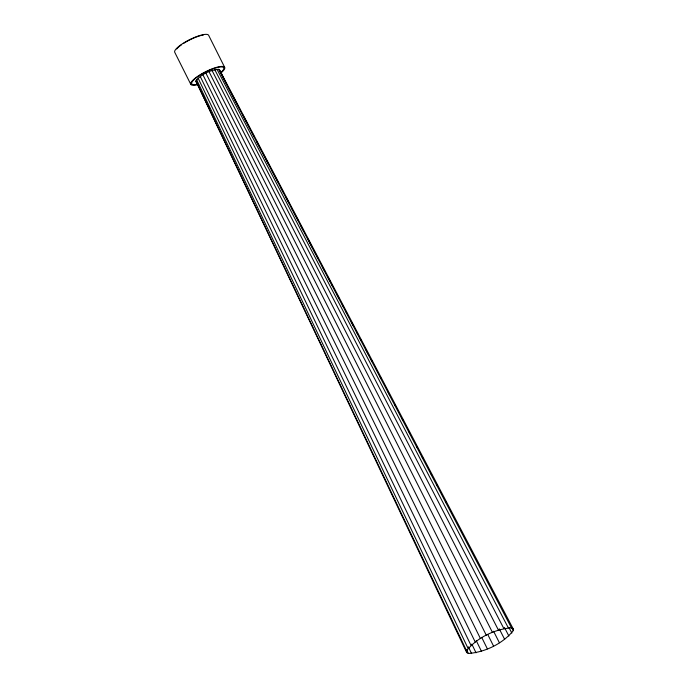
<?xml version="1.0" encoding="UTF-8"?>
<svg xmlns="http://www.w3.org/2000/svg" width="688" height="688" viewBox="0 0 688 688"><rect width="100%" height="100%" fill="white"/><g stroke="black" fill="none" stroke-linecap="round" stroke-linejoin="round"><path stroke-width="1.03" d="M195.882 80.943C201.206 74.27 210.175 70.004 218.638 69.325L219.506 69.823L513.162 628.806L513.3 630.586C502.782 643.744 485.1 652.172 468.399 653.505L466.679 652.534L195.882 80.943L466.55 650.753L466.679 652.534M466.55 650.753C477.059 637.587 494.749 629.167 511.451 627.834L513.162 628.806M195.951 81.846L196.82 82.336M225.062 81.175L219.506 69.823M226.06 83.085L227.057 84.985M228.055 86.886L240.026 109.693M242.52 114.449L247.001 123.006M247.998 124.906L250.492 129.654M251.49 131.554L254.483 137.265M256.977 142.012L261.466 150.569M262.463 152.469L264.957 157.225M265.955 159.126L268.948 164.828M271.442 169.575L275.931 178.132M276.929 180.032L277.926 181.933M280.412 186.689L283.404 192.391M285.898 197.146L288.891 202.848M291.385 207.604L292.383 209.505M293.38 211.405L297.87 219.954M300.364 224.709L303.356 230.411M307.846 238.968L312.335 247.525M313.332 249.426L315.818 254.173M316.815 256.074L317.813 257.983M322.302 266.531L324.796 271.287M327.789 276.989L330.283 281.745M331.281 283.645L332.278 285.546M336.767 294.103L339.261 298.85M342.254 304.552L343.252 306.452M345.746 311.208L346.743 313.109M351.233 321.666L353.718 326.413M356.711 332.123L357.708 334.024M360.202 338.771L361.2 340.672M365.689 349.229L368.682 354.931M371.176 359.686L372.174 361.587M380.154 376.792L381.152 378.692M387.636 391.051L389.623 394.852M394.611 404.363L395.609 406.264M402.093 418.622L403.091 420.523M409.076 431.926L410.074 433.827M416.558 446.185L417.556 448.086M422.045 456.643L423.043 458.543M431.015 473.748L432.012 475.649M436.502 484.206L437.499 486.106M445.48 501.311L446.478 503.22M511.803 627.74L513.3 630.586M218.638 69.325L511.451 627.834M508.853 627.336L511.838 633.055M217.021 69.282L508.26 627.74M504.442 627.456L508.888 636.039M214.776 69.677L503.831 628.522M499.247 628.823L504.648 639.341M212.05 70.494L498.447 630.131M493.571 631.249L499.393 642.738M209.023 71.672L492.479 632.461M224.615 67.218L208.576 35.174A18.972 4.618 -26.6 0 0 189.088 39.93A18.972 4.618 -26.6 0 0 174.795 52.417L190.843 84.452M487.74 634.465L493.502 645.989M205.91 73.134L486.347 635.351M481.66 637.32L487.371 648.879M202.926 74.786L480.448 638.602M476.216 640.58L481.402 651.201M200.268 76.506L475.202 641.999M471.822 644.106L476.019 652.817M198.118 78.183L470.962 645.301M468.339 646.815L471.59 653.6M196.622 79.696L468.003 648.285M202.349 93.972L204.198 97.851M207.888 105.608L208.808 107.552M466.559 649.627L468.399 653.505M197.628 84.658A18.972 4.618 -26.6 0 1 193.947 79.197A18.972 4.618 -26.6 0 1 217.829 67.011A18.972 4.618 -26.6 0 1 221.51 72.472M197.112 84.392A17.871 4.352 -26.6 0 1 195.315 78.518A17.871 4.352 -26.6 0 1 217.623 67.424A17.871 4.352 -26.6 0 1 220.71 72.661M176.678 49.011A17.871 4.352 -26.6 0 1 181.606 44.703M183.335 43.542A17.871 4.352 -26.6 0 1 192.597 38.545M193.44 38.175A17.871 4.352 -26.6 0 1 200.337 35.699M201.206 35.475A17.871 4.352 -26.6 0 1 203.321 35.054"/></g></svg>
